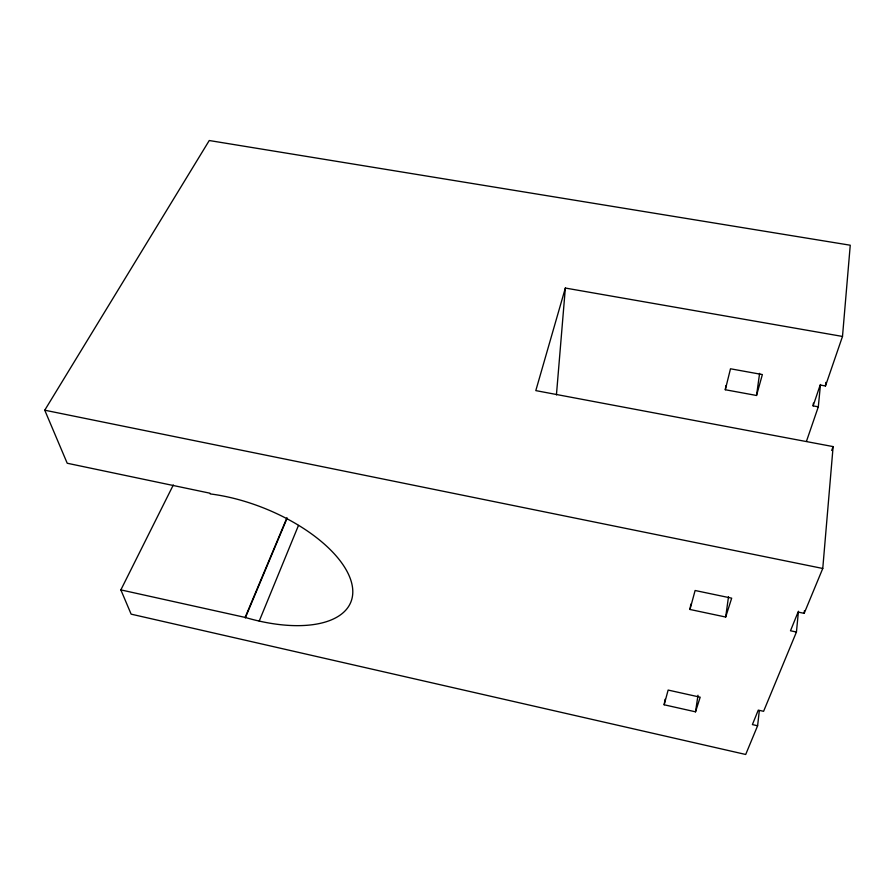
<?xml version="1.0" encoding="UTF-8"?>
<svg xmlns="http://www.w3.org/2000/svg" width="895" height="895" viewBox="0 0 895 895"><rect width="100%" height="100%" fill="white"/><g stroke="black" fill="none" stroke-linecap="round" stroke-linejoin="round"><path stroke-width="1.34" d="M556.433 394.885L565.349 288.045L842.497 336.442L850.25 245.219L209.251 140.526L44.75 410.201L67.214 463.241L210.034 493.223L210.235 493.928A114.996 54.752 21.9 0 1 351.355 581.907A114.996 54.752 21.9 0 1 245.14 617.416L120.859 589.894L173.306 484.978M798.452 611.24L796.438 632.027L790.486 630.774L798.083 612.068L804.18 613.343L822.762 568.47L833.122 446.594L535.803 390.612L565.349 288.045M804.18 613.343L804.426 610.692M820.48 384.481L818.31 406.833L813.119 405.882L820.178 385.018L825.47 385.98L825.805 382.389M813.119 405.882L813.398 403.119M120.859 589.894L131.129 614.149L745.703 754.474L757.606 725.755L759.251 711.223M690.839 604.091L689.967 609.473L725.677 617.035L728.519 596.674M725.957 385.622L725.297 389.739L756.532 395.478L759.609 373.349M665.063 699.297L664.157 704.779L695.527 711.827L697.999 695.247M725.297 389.739L730.488 368.785L762.372 374.558L756.532 395.478M664.157 704.779L668.14 690.067L700.181 697.194L695.527 711.827M689.967 609.473L695.113 590.499L731.685 598.162L725.677 617.035M806.496 441.213L818.31 406.833M825.47 385.98L842.497 336.442M831.679 450.465L833.122 446.594M259.226 621.085L298.471 525.443M796.438 632.027L763.592 711.312L758.266 710.127L752.393 724.592L757.606 725.755M245.14 617.416L286.971 517.69M245.297 617.942L286.87 518.764M44.75 410.201L822.762 568.47"/></g></svg>
